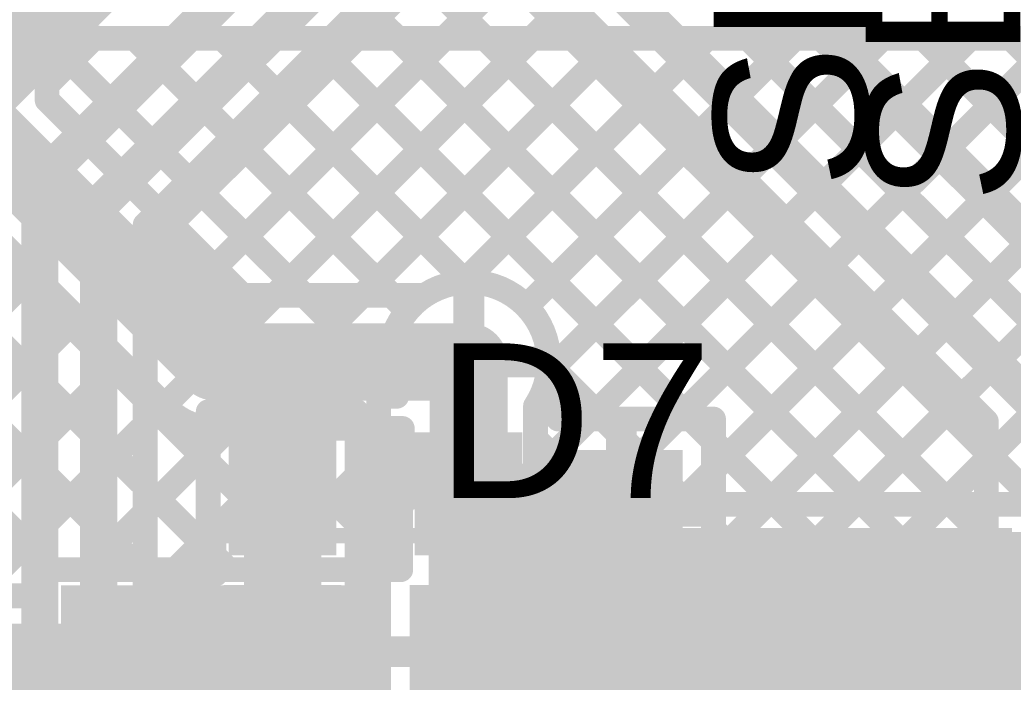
# Model space of a CAD drawing. Header units: millimetres. Extents: x -0.01 to 3.73, y -0.01 to 3.05.
# Drawn here: x 0.5811 to 0.9017, y 1.8805 to 2.0945 of the extents above; entities that cross this region are included whole.
import ezdxf

# ---------------------------------------------------------------- set-up
doc = ezdxf.new("R2010")
doc.units = ezdxf.units.MM
doc.header["$MEASUREMENT"] = 0
for name, color, linetype in [('BottomLayer', 5, 'Continuous'), ('BottomPaste', 16, 'Continuous'), ('BottomSolder', 6, 'Continuous'), ('TopLayer', 1, 'Continuous'), ('TopOverlay', 2, 'Continuous'), ('TopPaste', 8, 'Continuous'), ('TopSolder', 216, 'Continuous'), ('ViaHoleLayer', 16, 'Continuous')]:
    doc.layers.add(name, color=color, linetype=linetype)
doc.styles.add('Arial', font='', dxfattribs={"height": 0.2})
doc.styles.get('Arial').set_extended_font_data('Arial')

# ---------------------------------------------------------------- blocks, each defined once
blk = doc.blocks.new('R__0603_B_78')
at = {"layer": 'BottomLayer'}
for points in [[(-0.045, -0.0175), (-0.045, 0.0175), (-0.015, 0.0175), (-0.015, -0.0175)], [(0.015, -0.0175), (0.015, 0.0175), (0.045, 0.0175), (0.045, -0.0175)]]:
    blk.add_hatch(color=5, dxfattribs=at).paths.add_polyline_path(points)
at = {"layer": 'BottomPaste'}
for points in [[(-0.045, -0.0175), (-0.045, 0.0175), (-0.015, 0.0175), (-0.015, -0.0175)], [(0.015, -0.0175), (0.015, 0.0175), (0.045, 0.0175), (0.045, -0.0175)]]:
    blk.add_hatch(color=16, dxfattribs=at).paths.add_polyline_path(points)
at = {"layer": 'BottomSolder'}
for points in [[(-0.049, -0.0215), (-0.049, 0.0215), (-0.011, 0.0215), (-0.011, -0.0215)], [(0.011, -0.0215), (0.011, 0.0215), (0.049, 0.0215), (0.049, -0.0215)]]:
    blk.add_hatch(color=6, dxfattribs=at).paths.add_polyline_path(points)
blk = doc.blocks.new('SOT23_3_B_110')
at = {"layer": 'BottomLayer'}
for points in [[(-0.02166, 0.02657), (-0.05316, 0.02657), (-0.05316, 0.05807), (-0.02166, 0.05807)], [(0.05314, 0.02657), (0.02165, 0.02657), (0.02165, 0.05807), (0.05314, 0.05807)], [(0.01574, -0.05807), (-0.01575, -0.05807), (-0.01575, -0.02657), (0.01574, -0.02657)]]:
    blk.add_hatch(color=5, dxfattribs=at).paths.add_polyline_path(points)
at = {"layer": 'BottomPaste'}
for points in [[(-0.02166, 0.02657), (-0.05316, 0.02657), (-0.05316, 0.05807), (-0.02166, 0.05807)], [(0.05314, 0.02657), (0.02165, 0.02657), (0.02165, 0.05807), (0.05314, 0.05807)], [(0.01574, -0.05807), (-0.01575, -0.05807), (-0.01575, -0.02657), (0.01574, -0.02657)]]:
    blk.add_hatch(color=16, dxfattribs=at).paths.add_polyline_path(points)
at = {"layer": 'BottomSolder'}
for points in [[(-0.01766, 0.02257), (-0.05716, 0.02257), (-0.05716, 0.06207), (-0.01766, 0.06207)], [(0.05714, 0.02257), (0.01765, 0.02257), (0.01765, 0.06207), (0.05714, 0.06207)], [(0.01974, -0.06207), (-0.01975, -0.06207), (-0.01975, -0.02257), (0.01974, -0.02257)]]:
    blk.add_hatch(color=6, dxfattribs=at).paths.add_polyline_path(points)
blk = doc.blocks.new('SMA_147')
at = {"layer": 'TopLayer'}
for points in [[(-0.12795, 0.03346), (-0.02953, 0.03346), (-0.02953, -0.03346), (-0.12795, -0.03346)], [(0.02953, 0.03346), (0.12795, 0.03346), (0.12795, -0.03346), (0.02953, -0.03346)]]:
    blk.add_hatch(color=1, dxfattribs=at).paths.add_polyline_path(points)
at = {"layer": 'TopOverlay'}
for points in [[(-0.175, -0.05597), (-0.12906, -0.05597), (-0.12906, 0.05598), (-0.175, 0.05598)], [(-0.12992, 0.03638), (-0.1022, 0.03638), (-0.1022, 0.05598), (-0.12992, 0.05598)], [(-0.12992, -0.05598), (-0.1022, -0.05598), (-0.1022, -0.03638), (-0.12992, -0.03638)]]:
    blk.add_hatch(color=2, dxfattribs=at).paths.add_polyline_path(points)
at = {"layer": 'TopPaste'}
for points in [[(-0.12795, 0.03346), (-0.02953, 0.03346), (-0.02953, -0.03346), (-0.12795, -0.03346)], [(0.02953, 0.03346), (0.12795, 0.03346), (0.12795, -0.03346), (0.02953, -0.03346)]]:
    blk.add_hatch(color=8, dxfattribs=at).paths.add_polyline_path(points)
at = {"layer": 'TopSolder'}
for points in [[(-0.13195, 0.03746), (-0.02553, 0.03746), (-0.02553, -0.03746), (-0.13195, -0.03746)], [(0.02553, 0.03746), (0.13195, 0.03746), (0.13195, -0.03746), (0.02553, -0.03746)]]:
    blk.add_hatch(color=216, dxfattribs=at).paths.add_polyline_path(points)
at = {"layer": 'TopOverlay', "const_width": 0.005}
for points in [[(0.08115, 0.05345), (-0.10465, 0.05345)], [(0.08115, 0.05345), (0.08115, 0.03985)], [(0.08115, -0.03985), (0.08115, -0.05345)], [(0.08115, -0.05345), (-0.10465, -0.05345)]]:
    blk.add_lwpolyline(points, dxfattribs=at)
at = {"layer": 'TopOverlay', "const_width": 0.0025}
for points in [[(-0.1059, 0.05345, 1), (-0.1034, 0.05345, 1)], [(0.0799, 0.05345, 1), (0.0824, 0.05345, 1)], [(0.0799, 0.05345, 1), (0.0824, 0.05345, 1)], [(0.0799, 0.03985, 1), (0.0824, 0.03985, 1)], [(0.0799, -0.03985, 1), (0.0824, -0.03985, 1)], [(-0.1059, -0.05345, 1), (-0.1034, -0.05345, 1)], [(0.0799, -0.05345, 1), (0.0824, -0.05345, 1)], [(0.0799, -0.05345, 1), (0.0824, -0.05345, 1)]]:
    blk.add_lwpolyline(points, format="xyb", close=True, dxfattribs=at)
blk = doc.blocks.new('C__0603_B_175')
at = {"layer": 'BottomLayer'}
for points in [[(-0.045, -0.0175), (-0.045, 0.0175), (-0.015, 0.0175), (-0.015, -0.0175)], [(0.015, -0.0175), (0.015, 0.0175), (0.045, 0.0175), (0.045, -0.0175)]]:
    blk.add_hatch(color=5, dxfattribs=at).paths.add_polyline_path(points)
at = {"layer": 'BottomPaste'}
for points in [[(-0.045, -0.0175), (-0.045, 0.0175), (-0.015, 0.0175), (-0.015, -0.0175)], [(0.015, -0.0175), (0.015, 0.0175), (0.045, 0.0175), (0.045, -0.0175)]]:
    blk.add_hatch(color=16, dxfattribs=at).paths.add_polyline_path(points)
at = {"layer": 'BottomSolder'}
for points in [[(-0.04736, -0.01986), (-0.04736, 0.01986), (-0.01264, 0.01986), (-0.01264, -0.01986)], [(0.01264, -0.01986), (0.01264, 0.01986), (0.04736, 0.01986), (0.04736, -0.01986)]]:
    blk.add_hatch(color=6, dxfattribs=at).paths.add_polyline_path(points)

msp = doc.modelspace()

# ---------------------------------------------------------------- hatches: boundary and pattern name
at = {"layer": 'BottomLayer'}
h = msp.add_hatch(color=5, dxfattribs=at)
edge = h.paths.add_edge_path()
edge.add_arc((0.726, 1.984), 0.01181, 0, 360)
h = msp.add_hatch(color=5, dxfattribs=at)
edge = h.paths.add_edge_path()
edge.add_arc((0.6362, 1.88898), 0.01181, 0, 360)
at = {"layer": 'TopLayer'}
h = msp.add_hatch(color=1, dxfattribs=at)
edge = h.paths.add_edge_path()
edge.add_arc((0.726, 1.984), 0.01181, 0, 360)
msp.add_hatch(color=1, dxfattribs=at).paths.add_polyline_path([(0.713, 1.374), (0.913, 1.374), (0.913, 1.929), (0.713, 1.929)])
h = msp.add_hatch(color=1, dxfattribs=at)
edge = h.paths.add_edge_path()
edge.add_arc((0.6362, 1.88898), 0.01181, 0, 360)
at = {"layer": 'ViaHoleLayer'}
h = msp.add_hatch(color=16, dxfattribs=at)
edge = h.paths.add_edge_path()
edge.add_arc((0.726, 1.984), 0.00591, 0, 360)
h = msp.add_hatch(color=16, dxfattribs=at)
edge = h.paths.add_edge_path()
edge.add_arc((0.6362, 1.88898), 0.00591, 0, 360)

# ---------------------------------------------------------------- linework, layer by layer
at = {"layer": 'BottomLayer'}
for points, const_width in [([(0.722, 2.157), (0.908, 1.971)], 0.012), ([(0.69875, 2.14929), (0.893, 1.95504)], 0.008), ([(0.78702, 2.144), (0.929, 2.00202)], 0.012), ([(0.72159, 2.13619), (0.893, 1.96479)], 0.008), ([(0.6215, 2.02028), (0.7295, 2.12829)], 0.008), ([(0.562, 2.066), (0.606, 2.11)], 0.025), ([(0.69875, 2.12101), (0.893, 1.92676)], 0.008), ([(0.5875, 2.0425), (0.661, 2.116)], 0.012), ([(0.6065, 2.0345), (0.68375, 2.11175)], 0.012), ([(0.6215, 1.992), (0.74364, 2.11414)], 0.008), ([(0.6215, 2.02829), (0.69435, 2.10114)], 0.008), ([(0.6215, 1.96371), (0.75779, 2.1)], 0.008), ([(0.69234, 2.09913), (0.86835, 1.92313)], 0.008), ([(0.65396, 1.96789), (0.77193, 2.08586)], 0.008), ([(0.6782, 2.08499), (0.79766, 1.96553)], 0.008), ([(0.66406, 2.07085), (0.72511, 2.0098)], 0.008), ([(0.72409, 2.00974), (0.78607, 2.07172)], 0.008), ([(0.74457, 2.00193), (0.80021, 2.05757)], 0.008), ([(0.64992, 2.05671), (0.70614, 2.00048)], 0.008), ([(0.5875, 1.3025), (0.5875, 2.0425)], 0.012), ([(0.63578, 2.04256), (0.70109, 1.97725)], 0.008), ([(0.7516, 1.98067), (0.81435, 2.04343)], 0.008), ([(0.6065, 1.3125), (0.6065, 2.0345)], 0.012), ([(0.76474, 1.96553), (0.8285, 2.02929)], 0.008), ([(0.6215, 1.90467), (0.6215, 2.02829)], 0.008), ([(0.62163, 2.02842), (0.68217, 1.96789)], 0.008), ([(0.79302, 1.96553), (0.84264, 2.01515)], 0.008), ([(0.726, 1.984), (0.726, 2.00581)], 0.01), ([(0.6215, 2.00027), (0.65388, 1.96789)], 0.008), ([(0.80495, 1.94918), (0.85678, 2.00101)], 0.008), ([(0.72585, 1.94139), (0.72585, 1.984)], 0.025), ([(0.68224, 1.96789), (0.70026, 1.98591)], 0.008), ([(0.70419, 1.984), (0.726, 1.984)], 0.01), ([(0.726, 1.984), (0.74781, 1.984)], 0.01), ([(0.80495, 1.92089), (0.87092, 1.98686)], 0.008), ([(0.7518, 1.98311), (0.76938, 1.96553)], 0.008), ([(0.6215, 1.97199), (0.64185, 1.95164)], 0.008), ([(0.69685, 1.97289), (0.7027, 1.97289)], 0.008), ([(0.69685, 1.92189), (0.69685, 1.97289)], 0.008), ([(0.7493, 1.97289), (0.75485, 1.97289)], 0.008), ([(0.75485, 1.96553), (0.75485, 1.97289)], 0.008), ([(0.83547, 1.92313), (0.88507, 1.97272)], 0.008), ([(0.64185, 1.96789), (0.68985, 1.96789)], 0.008), ([(0.64185, 1.91689), (0.64185, 1.96789)], 0.008), ([(0.68985, 1.91689), (0.68985, 1.96789)], 0.008), ([(0.75485, 1.96553), (0.80495, 1.96553)], 0.008), ([(0.79766, 1.96553), (0.80495, 1.95824)], 0.008), ([(0.80495, 1.90603), (0.80495, 1.96553)], 0.008), ([(0.893, 1.88645), (0.893, 1.96479)], 0.008), ([(0.7752, 1.93578), (0.7752, 1.96153)], 0.01), ([(0.68985, 1.9602), (0.69685, 1.9532)], 0.008), ([(0.80495, 1.95824), (0.84006, 1.92313)], 0.008), ([(0.6215, 1.93543), (0.64185, 1.95578)], 0.008), ([(0.68985, 1.94721), (0.69685, 1.95421)], 0.008), ([(0.86376, 1.92313), (0.893, 1.95237)], 0.008), ([(0.66585, 1.89039), (0.66585, 1.94139)], 0.025), ([(0.72585, 1.94109), (0.72585, 1.94139)], 0.025), ([(0.72585, 1.89039), (0.72585, 1.94109)], 0.025), ([(0.72585, 1.94109), (0.72835, 1.93859)], 0.025), ([(0.72835, 1.93859), (0.7724, 1.93859)], 0.025), ([(0.7724, 1.93859), (0.7752, 1.93578)], 0.025), ([(0.6215, 1.9437), (0.64185, 1.92335)], 0.008), ([(0.70085, 1.94139), (0.72585, 1.94139)], 0.01), ([(0.7752, 1.93578), (0.80095, 1.93578)], 0.01), ([(0.7752, 1.91004), (0.7752, 1.93578)], 0.01), ([(0.68985, 1.93192), (0.69685, 1.92492)], 0.008), ([(0.80495, 1.92995), (0.8351, 1.8998)], 0.008), ([(0.6215, 1.90715), (0.64185, 1.9275)], 0.008), ([(0.68985, 1.91893), (0.69685, 1.92593)], 0.008), ([(0.8351, 1.92313), (0.8846, 1.92313)], 0.008), ([(0.8351, 1.87363), (0.8351, 1.92313)], 0.008), ([(0.8846, 1.91569), (0.893, 1.92409)], 0.008), ([(0.8846, 1.89485), (0.8846, 1.92313)], 0.008), ([(0.69685, 1.90989), (0.69685, 1.92189)], 0.008), ([(0.69685, 1.90989), (0.69685, 1.92189)], 0.008), ([(0.79807, 1.88573), (0.8351, 1.92276)], 0.008), ([(0.6215, 1.91542), (0.62805, 1.90887)], 0.008), ([(0.64185, 1.91048), (0.64185, 1.91489)], 0.008), ([(0.68985, 1.86689), (0.68985, 1.91489)], 0.008), ([(0.6362, 1.91048), (0.64185, 1.91048)], 0.008), ([(0.69685, 1.85889), (0.69685, 1.90989)], 0.008), ([(0.8846, 1.90688), (0.893, 1.89848)], 0.008), ([(0.68985, 1.90364), (0.69685, 1.89664)], 0.008), ([(0.75485, 1.90603), (0.80495, 1.90603)], 0.008), ([(0.75485, 1.89908), (0.76181, 1.90603)], 0.008), ([(0.75485, 1.88573), (0.75485, 1.90603)], 0.008), ([(0.76979, 1.88573), (0.79009, 1.90603)], 0.008), ([(0.7723, 1.90603), (0.79261, 1.88573)], 0.008), ([(0.80059, 1.90603), (0.875, 1.83162)], 0.008), ([(0.6362, 1.88898), (0.66444, 1.88898)], 0.025), ([(0.66585, 1.83939), (0.66585, 1.89039)], 0.025), ([(0.68985, 1.89064), (0.69685, 1.89764)], 0.008), ([(0.85985, 1.89838), (0.89, 1.86823)], 0.012), ([(0.75485, 1.8952), (0.76433, 1.88573)], 0.008), ([(0.79995, 1.85932), (0.8351, 1.89447)], 0.008), ([(0.8846, 1.89485), (0.893, 1.88645)], 0.008), ([(0.88832, 1.89112), (0.893, 1.8958)], 0.008), ([(0.70085, 1.89039), (0.72585, 1.89039)], 0.01), ([(0.72585, 1.89039), (0.75085, 1.89039)], 0.01), ([(0.75485, 1.88573), (0.79995, 1.88573)], 0.008), ([(0.79995, 1.83623), (0.79995, 1.88573)], 0.008), ([(0.79995, 1.87839), (0.875, 1.80334)], 0.008)]:
    msp.add_lwpolyline(points, dxfattribs=dict(at, const_width=const_width))
for points, const_width in [([(0.6762, 2.08499, 1), (0.6802, 2.08499, 1)], 0.004), ([(0.76993, 2.08586, 1), (0.77393, 2.08586, 1)], 0.004), ([(0.66206, 2.07085, 1), (0.66606, 2.07085, 1)], 0.004), ([(0.78407, 2.07172, 1), (0.78807, 2.07172, 1)], 0.004), ([(0.79821, 2.05757, 1), (0.80221, 2.05757, 1)], 0.004), ([(0.64792, 2.05671, 1), (0.65192, 2.05671, 1)], 0.004), ([(0.5845, 2.0425, 1), (0.5905, 2.0425, 1)], 0.006), ([(0.5845, 2.0425, 1), (0.5905, 2.0425, 1)], 0.006), ([(0.63378, 2.04256, 1), (0.63778, 2.04256, 1)], 0.004), ([(0.81235, 2.04343, 1), (0.81635, 2.04343, 1)], 0.004), ([(0.6035, 2.0345, 1), (0.6095, 2.0345, 1)], 0.006), ([(0.6035, 2.0345, 1), (0.6095, 2.0345, 1)], 0.006), ([(0.8265, 2.02929, 1), (0.8305, 2.02929, 1)], 0.004), ([(0.6195, 2.02829, 1), (0.6235, 2.02829, 1)], 0.004), ([(0.6195, 2.02829, 1), (0.6235, 2.02829, 1)], 0.004), ([(0.61963, 2.02842, 1), (0.62363, 2.02842, 1)], 0.004), ([(0.6195, 2.02028, 1), (0.6235, 2.02028, 1)], 0.004), ([(0.84064, 2.01515, 1), (0.84464, 2.01515, 1)], 0.004), ([(0.72209, 2.00974, 1), (0.72609, 2.00974, 1)], 0.004), ([(0.72311, 2.0098, 1), (0.72711, 2.0098, 1)], 0.004), ([(0.7235, 2.00581, 1), (0.7285, 2.00581, 1)], 0.005), ([(0.6195, 2.00027, 1), (0.6235, 2.00027, 1)], 0.004), ([(0.70414, 2.00048, 1), (0.70814, 2.00048, 1)], 0.004), ([(0.74257, 2.00193, 1), (0.74657, 2.00193, 1)], 0.004), ([(0.85478, 2.00101, 1), (0.85878, 2.00101, 1)], 0.004), ([(0.6195, 1.992, 1), (0.6235, 1.992, 1)], 0.004), ([(0.7196, 1.984, 1), (0.7321, 1.984, 1)], 0.0125), ([(0.69826, 1.98591, 1), (0.70226, 1.98591, 1)], 0.004), ([(0.70169, 1.984, 1), (0.70669, 1.984, 1)], 0.005), ([(0.7235, 1.984, 1), (0.7285, 1.984, 1)], 0.005), ([(0.7235, 1.984, 1), (0.7285, 1.984, 1)], 0.005), ([(0.7235, 1.984, 1), (0.7285, 1.984, 1)], 0.005), ([(0.74531, 1.984, 1), (0.75031, 1.984, 1)], 0.005), ([(0.74981, 1.984, 1), (0.75381, 1.984, 1)], 0.004), ([(0.74981, 1.984, 1), (0.75381, 1.984, 1)], 0.004), ([(0.86892, 1.98686, 1), (0.87292, 1.98686, 1)], 0.004), ([(0.7496, 1.98067, 1), (0.7536, 1.98067, 1)], 0.004), ([(0.7498, 1.98311, 1), (0.7538, 1.98311, 1)], 0.004), ([(0.69909, 1.97725, 1), (0.70309, 1.97725, 1)], 0.004), ([(0.6195, 1.97199, 1), (0.6235, 1.97199, 1)], 0.004), ([(0.69485, 1.97289, 1), (0.69885, 1.97289, 1)], 0.004), ([(0.69485, 1.97289, 1), (0.69885, 1.97289, 1)], 0.004), ([(0.7007, 1.97289, 1), (0.7047, 1.97289, 1)], 0.004), ([(0.7007, 1.97289, 1), (0.7047, 1.97289, 1)], 0.004), ([(0.7473, 1.97289, 1), (0.7513, 1.97289, 1)], 0.004), ([(0.7473, 1.97289, 1), (0.7513, 1.97289, 1)], 0.004), ([(0.75285, 1.97289, 1), (0.75685, 1.97289, 1)], 0.004), ([(0.75285, 1.97289, 1), (0.75685, 1.97289, 1)], 0.004), ([(0.88307, 1.97272, 1), (0.88707, 1.97272, 1)], 0.004), ([(0.63985, 1.96789, 1), (0.64385, 1.96789, 1)], 0.004), ([(0.63985, 1.96789, 1), (0.64385, 1.96789, 1)], 0.004), ([(0.65188, 1.96789, 1), (0.65588, 1.96789, 1)], 0.004), ([(0.65196, 1.96789, 1), (0.65596, 1.96789, 1)], 0.004), ([(0.68017, 1.96789, 1), (0.68417, 1.96789, 1)], 0.004), ([(0.68024, 1.96789, 1), (0.68424, 1.96789, 1)], 0.004), ([(0.68785, 1.96789, 1), (0.69185, 1.96789, 1)], 0.004), ([(0.68785, 1.96789, 1), (0.69185, 1.96789, 1)], 0.004), ([(0.75285, 1.96553, 1), (0.75685, 1.96553, 1)], 0.004), ([(0.75285, 1.96553, 1), (0.75685, 1.96553, 1)], 0.004), ([(0.76274, 1.96553, 1), (0.76674, 1.96553, 1)], 0.004), ([(0.76738, 1.96553, 1), (0.77138, 1.96553, 1)], 0.004), ([(0.79102, 1.96553, 1), (0.79502, 1.96553, 1)], 0.004), ([(0.79566, 1.96553, 1), (0.79966, 1.96553, 1)], 0.004), ([(0.79566, 1.96553, 1), (0.79966, 1.96553, 1)], 0.004), ([(0.80295, 1.96553, 1), (0.80695, 1.96553, 1)], 0.004), ([(0.80295, 1.96553, 1), (0.80695, 1.96553, 1)], 0.004), ([(0.891, 1.96479, 1), (0.895, 1.96479, 1)], 0.004), ([(0.891, 1.96479, 1), (0.895, 1.96479, 1)], 0.004), ([(0.6195, 1.96371, 1), (0.6235, 1.96371, 1)], 0.004), ([(0.7727, 1.96153, 1), (0.7777, 1.96153, 1)], 0.005), ([(0.68785, 1.9602, 1), (0.69185, 1.9602, 1)], 0.004), ([(0.80295, 1.95824, 1), (0.80695, 1.95824, 1)], 0.004), ([(0.80295, 1.95824, 1), (0.80695, 1.95824, 1)], 0.004), ([(0.63985, 1.95578, 1), (0.64385, 1.95578, 1)], 0.004), ([(0.891, 1.95504, 1), (0.895, 1.95504, 1)], 0.004), ([(0.69485, 1.95421, 1), (0.69885, 1.95421, 1)], 0.004), ([(0.69485, 1.9532, 1), (0.69885, 1.9532, 1)], 0.004), ([(0.891, 1.95237, 1), (0.895, 1.95237, 1)], 0.004), ([(0.63985, 1.95164, 1), (0.64385, 1.95164, 1)], 0.004), ([(0.6596, 1.94139, 1), (0.6721, 1.94139, 1)], 0.0125), ([(0.7196, 1.94139, 1), (0.7321, 1.94139, 1)], 0.0125), ([(0.7196, 1.94139, 1), (0.7321, 1.94139, 1)], 0.0125), ([(0.7196, 1.94109, 1), (0.7321, 1.94109, 1)], 0.0125), ([(0.7196, 1.94109, 1), (0.7321, 1.94109, 1)], 0.0125), ([(0.7196, 1.94109, 1), (0.7321, 1.94109, 1)], 0.0125), ([(0.80295, 1.94918, 1), (0.80695, 1.94918, 1)], 0.004), ([(0.68785, 1.94721, 1), (0.69185, 1.94721, 1)], 0.004), ([(0.7221, 1.93859, 1), (0.7346, 1.93859, 1)], 0.0125), ([(0.7221, 1.93859, 1), (0.7346, 1.93859, 1)], 0.0125), ([(0.76615, 1.93859, 1), (0.77865, 1.93859, 1)], 0.0125), ([(0.76615, 1.93859, 1), (0.77865, 1.93859, 1)], 0.0125), ([(0.6195, 1.9437, 1), (0.6235, 1.9437, 1)], 0.004), ([(0.69835, 1.94139, 1), (0.70335, 1.94139, 1)], 0.005), ([(0.72335, 1.94139, 1), (0.72835, 1.94139, 1)], 0.005), ([(0.76895, 1.93578, 1), (0.78145, 1.93578, 1)], 0.0125), ([(0.7727, 1.93578, 1), (0.7777, 1.93578, 1)], 0.005), ([(0.7727, 1.93578, 1), (0.7777, 1.93578, 1)], 0.005), ([(0.7727, 1.93578, 1), (0.7777, 1.93578, 1)], 0.005), ([(0.79845, 1.93578, 1), (0.80345, 1.93578, 1)], 0.005), ([(0.6195, 1.93543, 1), (0.6235, 1.93543, 1)], 0.004), ([(0.68785, 1.93192, 1), (0.69185, 1.93192, 1)], 0.004), ([(0.80295, 1.92995, 1), (0.80695, 1.92995, 1)], 0.004), ([(0.63985, 1.9275, 1), (0.64385, 1.9275, 1)], 0.004), ([(0.891, 1.92676, 1), (0.895, 1.92676, 1)], 0.004), ([(0.63985, 1.92335, 1), (0.64385, 1.92335, 1)], 0.004), ([(0.69485, 1.92593, 1), (0.69885, 1.92593, 1)], 0.004), ([(0.69485, 1.92492, 1), (0.69885, 1.92492, 1)], 0.004), ([(0.8331, 1.92313, 1), (0.8371, 1.92313, 1)], 0.004), ([(0.8331, 1.92313, 1), (0.8371, 1.92313, 1)], 0.004), ([(0.83347, 1.92313, 1), (0.83747, 1.92313, 1)], 0.004), ([(0.83806, 1.92313, 1), (0.84206, 1.92313, 1)], 0.004), ([(0.86176, 1.92313, 1), (0.86576, 1.92313, 1)], 0.004), ([(0.86635, 1.92313, 1), (0.87035, 1.92313, 1)], 0.004), ([(0.8826, 1.92313, 1), (0.8866, 1.92313, 1)], 0.004), ([(0.8826, 1.92313, 1), (0.8866, 1.92313, 1)], 0.004), ([(0.891, 1.92409, 1), (0.895, 1.92409, 1)], 0.004), ([(0.69485, 1.92189, 1), (0.69885, 1.92189, 1)], 0.004), ([(0.69485, 1.92189, 1), (0.69885, 1.92189, 1)], 0.004), ([(0.69485, 1.92189, 1), (0.69885, 1.92189, 1)], 0.004), ([(0.80295, 1.92089, 1), (0.80695, 1.92089, 1)], 0.004), ([(0.8331, 1.92276, 1), (0.8371, 1.92276, 1)], 0.004), ([(0.63985, 1.91689, 1), (0.64385, 1.91689, 1)], 0.004), ([(0.68785, 1.91893, 1), (0.69185, 1.91893, 1)], 0.004), ([(0.68785, 1.91689, 1), (0.69185, 1.91689, 1)], 0.004), ([(0.6195, 1.91542, 1), (0.6235, 1.91542, 1)], 0.004), ([(0.63985, 1.91489, 1), (0.64385, 1.91489, 1)], 0.004), ([(0.68785, 1.91489, 1), (0.69185, 1.91489, 1)], 0.004), ([(0.8826, 1.91569, 1), (0.8866, 1.91569, 1)], 0.004), ([(0.6342, 1.91048, 1), (0.6382, 1.91048, 1)], 0.004), ([(0.6342, 1.91048, 1), (0.6382, 1.91048, 1)], 0.004), ([(0.63985, 1.91048, 1), (0.64385, 1.91048, 1)], 0.004), ([(0.63985, 1.91048, 1), (0.64385, 1.91048, 1)], 0.004), ([(0.7727, 1.91004, 1), (0.7777, 1.91004, 1)], 0.005), ([(0.6195, 1.90715, 1), (0.6235, 1.90715, 1)], 0.004), ([(0.62605, 1.90887, 1), (0.63005, 1.90887, 1)], 0.004), ([(0.69485, 1.90989, 1), (0.69885, 1.90989, 1)], 0.004), ([(0.69485, 1.90989, 1), (0.69885, 1.90989, 1)], 0.004), ([(0.69485, 1.90989, 1), (0.69885, 1.90989, 1)], 0.004), ([(0.8826, 1.90688, 1), (0.8866, 1.90688, 1)], 0.004), ([(0.6195, 1.90467, 1), (0.6235, 1.90467, 1)], 0.004), ([(0.6195, 1.90467, 1), (0.6235, 1.90467, 1)], 0.004), ([(0.68785, 1.90364, 1), (0.69185, 1.90364, 1)], 0.004), ([(0.75285, 1.90603, 1), (0.75685, 1.90603, 1)], 0.004), ([(0.75285, 1.90603, 1), (0.75685, 1.90603, 1)], 0.004), ([(0.75981, 1.90603, 1), (0.76381, 1.90603, 1)], 0.004), ([(0.7703, 1.90603, 1), (0.7743, 1.90603, 1)], 0.004), ([(0.78809, 1.90603, 1), (0.79209, 1.90603, 1)], 0.004), ([(0.79859, 1.90603, 1), (0.80259, 1.90603, 1)], 0.004), ([(0.80295, 1.90603, 1), (0.80695, 1.90603, 1)], 0.004), ([(0.80295, 1.90603, 1), (0.80695, 1.90603, 1)], 0.004), ([(0.62995, 1.88898, 1), (0.64245, 1.88898, 1)], 0.0125), ([(0.65819, 1.88898, 1), (0.67069, 1.88898, 1)], 0.0125), ([(0.6596, 1.89039, 1), (0.6721, 1.89039, 1)], 0.0125), ([(0.6596, 1.89039, 1), (0.6721, 1.89039, 1)], 0.0125), ([(0.69485, 1.89764, 1), (0.69885, 1.89764, 1)], 0.004), ([(0.7196, 1.89039, 1), (0.7321, 1.89039, 1)], 0.0125), ([(0.75285, 1.89908, 1), (0.75685, 1.89908, 1)], 0.004), ([(0.8331, 1.8998, 1), (0.8371, 1.8998, 1)], 0.004), ([(0.85685, 1.89838, 1), (0.86285, 1.89838, 1)], 0.006), ([(0.891, 1.89848, 1), (0.895, 1.89848, 1)], 0.004), ([(0.69485, 1.89664, 1), (0.69885, 1.89664, 1)], 0.004), ([(0.75285, 1.8952, 1), (0.75685, 1.8952, 1)], 0.004), ([(0.8331, 1.89447, 1), (0.8371, 1.89447, 1)], 0.004), ([(0.8826, 1.89485, 1), (0.8866, 1.89485, 1)], 0.004), ([(0.8826, 1.89485, 1), (0.8866, 1.89485, 1)], 0.004), ([(0.891, 1.8958, 1), (0.895, 1.8958, 1)], 0.004), ([(0.69835, 1.89039, 1), (0.70335, 1.89039, 1)], 0.005), ([(0.72335, 1.89039, 1), (0.72835, 1.89039, 1)], 0.005), ([(0.72335, 1.89039, 1), (0.72835, 1.89039, 1)], 0.005), ([(0.74835, 1.89039, 1), (0.75335, 1.89039, 1)], 0.005), ([(0.88632, 1.89112, 1), (0.89032, 1.89112, 1)], 0.004), ([(0.68785, 1.89064, 1), (0.69185, 1.89064, 1)], 0.004), ([(0.75285, 1.88573, 1), (0.75685, 1.88573, 1)], 0.004), ([(0.75285, 1.88573, 1), (0.75685, 1.88573, 1)], 0.004), ([(0.76233, 1.88573, 1), (0.76633, 1.88573, 1)], 0.004), ([(0.76779, 1.88573, 1), (0.77179, 1.88573, 1)], 0.004), ([(0.79061, 1.88573, 1), (0.79461, 1.88573, 1)], 0.004), ([(0.79607, 1.88573, 1), (0.80007, 1.88573, 1)], 0.004), ([(0.79795, 1.88573, 1), (0.80195, 1.88573, 1)], 0.004), ([(0.79795, 1.88573, 1), (0.80195, 1.88573, 1)], 0.004), ([(0.891, 1.88645, 1), (0.895, 1.88645, 1)], 0.004), ([(0.891, 1.88645, 1), (0.895, 1.88645, 1)], 0.004), ([(0.79795, 1.87839, 1), (0.80195, 1.87839, 1)], 0.004)]:
    msp.add_lwpolyline(points, format="xyb", close=True, dxfattribs=dict(at, const_width=const_width))
at = {"layer": 'BottomLayer', "const_width": 0.008}
for points in [[(0.7027, 1.97289, -1.25156), (0.75181, 1.984)], [(0.75181, 1.984, -0.111727), (0.7493, 1.97289)], [(0.6215, 1.90467, -0.190546), (0.6362, 1.91048)]]:
    msp.add_lwpolyline(points, format="xyb", dxfattribs=at)
at = {"layer": 'TopLayer'}
for points, const_width in [([(0.40206, 2.19143), (0.67661, 1.91687)], 0.008), ([(0.40206, 2.16314), (0.64833, 1.91687)], 0.008), ([(0.40206, 2.13486), (0.62004, 1.91687)], 0.008), ([(0.39784, 2.1108), (0.59176, 1.91687)], 0.008), ([(0.58985, 2.06855), (0.58985, 2.09687)], 0.008), ([(0.58985, 2.07349), (0.6051, 2.08874)], 0.008), ([(0.58985, 2.08849), (0.67284, 2.0055)], 0.008), ([(0.60153, 2.05688), (0.63315, 2.0885)], 0.008), ([(0.60828, 2.0885), (1.081, 2.0885)], 0.008), ([(0.61567, 2.04274), (0.66143, 2.0885)], 0.008), ([(0.61812, 2.0885), (0.70112, 2.0055)], 0.008), ([(0.62981, 2.02859), (0.68972, 2.0885)], 0.008), ([(0.64395, 2.01445), (0.718, 2.0885)], 0.008), ([(0.64641, 2.0885), (0.72511, 2.0098)], 0.008), ([(0.66329, 2.0055), (0.74629, 2.0885)], 0.008), ([(0.67469, 2.0885), (0.82519, 1.938)], 0.008), ([(0.69157, 2.0055), (0.77457, 2.0885)], 0.008), ([(0.70298, 2.0885), (0.85348, 1.938)], 0.008), ([(0.72409, 2.00974), (0.80285, 2.0885)], 0.008), ([(0.73126, 2.0885), (0.88176, 1.938)], 0.008), ([(0.74457, 2.00193), (0.83114, 2.0885)], 0.008), ([(0.7475, 1.94829), (0.88771, 2.0885)], 0.008), ([(0.7516, 1.98067), (0.85942, 2.0885)], 0.008), ([(0.75954, 2.0885), (0.91004, 1.938)], 0.008), ([(0.76549, 1.938), (0.91599, 2.0885)], 0.008), ([(0.78783, 2.0885), (1.04771, 1.82862)], 0.008), ([(0.79378, 1.938), (0.94428, 2.0885)], 0.008), ([(0.81611, 2.0885), (1.046, 1.85861)], 0.008), ([(0.8444, 2.0885), (1.0118, 1.9211)], 0.008), ([(0.87268, 2.0885), (1.02938, 1.9318)], 0.008), ([(0.90097, 2.0885), (0.958, 2.03147)], 0.008), ([(0.82206, 1.938), (0.95585, 2.07179)], 0.008), ([(0.56835, 2.05965), (0.644, 1.984)], 0.025), ([(0.58985, 2.06855), (0.65291, 2.0055)], 0.008), ([(0.85034, 1.938), (0.95796, 2.04562)], 0.008), ([(0.55315, 2.04445), (0.6288, 1.9688)], 0.008), ([(0.87863, 1.938), (0.96173, 2.0211)], 0.008), ([(0.505, 1.93207), (0.58526, 2.01233)], 0.008), ([(0.726, 1.984), (0.726, 2.00581)], 0.01), ([(0.65291, 2.0055), (0.71172, 2.0055)], 0.008), ([(0.505, 1.90378), (0.59941, 1.99819)], 0.008), ([(0.644, 1.984), (0.726, 1.984)], 0.025), ([(0.726, 1.91), (0.726, 1.984)], 0.025), ([(0.53791, 1.90841), (0.61355, 1.98405)], 0.008), ([(0.726, 1.984), (0.74781, 1.984)], 0.01), ([(0.7518, 1.98311), (0.79691, 1.938)], 0.008), ([(0.56619, 1.90841), (0.62769, 1.9699)], 0.008), ([(0.7475, 1.938), (0.7475, 1.96972)], 0.008), ([(0.60294, 1.91687), (0.64857, 1.9625)], 0.008), ([(0.63123, 1.91687), (0.67685, 1.9625)], 0.008), ([(0.644, 1.9625), (0.7045, 1.9625)], 0.008), ([(0.65927, 1.9625), (0.704, 1.91777)], 0.008), ([(0.65951, 1.91687), (0.7045, 1.96186)], 0.008), ([(0.68755, 1.9625), (0.7045, 1.94555)], 0.008), ([(0.7045, 1.938), (0.7045, 1.9625)], 0.008), ([(0.7475, 1.95912), (0.76862, 1.938)], 0.008), ([(0.704, 1.91687), (0.704, 1.938)], 0.008), ([(0.7475, 1.938), (0.922, 1.938)], 0.008), ([(0.68779, 1.91687), (0.704, 1.93308)], 0.008), ([(0.58937, 1.91687), (0.704, 1.91687)], 0.008), ([(0.58937, 1.90841), (0.58937, 1.91687)], 0.008), ([(0.52584, 1.90841), (0.58937, 1.90841)], 0.008), ([(0.52584, 1.87441), (0.64758, 1.87441)], 0.05), ([(0.80506, 1.74041), (0.80506, 1.87441)], 0.05)]:
    msp.add_lwpolyline(points, dxfattribs=dict(at, const_width=const_width))
for points, const_width in [([(0.58785, 2.09687, 1), (0.59185, 2.09687, 1)], 0.004), ([(0.58785, 2.09687, 1), (0.59185, 2.09687, 1)], 0.004), ([(0.59875, 2.08986, 1), (0.60275, 2.08986, 1)], 0.004), ([(0.59875, 2.08986, 1), (0.60275, 2.08986, 1)], 0.004), ([(0.58785, 2.08849, 1), (0.59185, 2.08849, 1)], 0.004), ([(0.6031, 2.08874, 1), (0.6071, 2.08874, 1)], 0.004), ([(0.60628, 2.0885, 1), (0.61028, 2.0885, 1)], 0.004), ([(0.60628, 2.0885, 1), (0.61028, 2.0885, 1)], 0.004), ([(0.61612, 2.0885, 1), (0.62012, 2.0885, 1)], 0.004), ([(0.63115, 2.0885, 1), (0.63515, 2.0885, 1)], 0.004), ([(0.64441, 2.0885, 1), (0.64841, 2.0885, 1)], 0.004), ([(0.65943, 2.0885, 1), (0.66343, 2.0885, 1)], 0.004), ([(0.67269, 2.0885, 1), (0.67669, 2.0885, 1)], 0.004), ([(0.68772, 2.0885, 1), (0.69172, 2.0885, 1)], 0.004), ([(0.70098, 2.0885, 1), (0.70498, 2.0885, 1)], 0.004), ([(0.716, 2.0885, 1), (0.72, 2.0885, 1)], 0.004), ([(0.72926, 2.0885, 1), (0.73326, 2.0885, 1)], 0.004), ([(0.74429, 2.0885, 1), (0.74829, 2.0885, 1)], 0.004), ([(0.75754, 2.0885, 1), (0.76154, 2.0885, 1)], 0.004), ([(0.77257, 2.0885, 1), (0.77657, 2.0885, 1)], 0.004), ([(0.78583, 2.0885, 1), (0.78983, 2.0885, 1)], 0.004), ([(0.80085, 2.0885, 1), (0.80485, 2.0885, 1)], 0.004), ([(0.81411, 2.0885, 1), (0.81811, 2.0885, 1)], 0.004), ([(0.82914, 2.0885, 1), (0.83314, 2.0885, 1)], 0.004), ([(0.8424, 2.0885, 1), (0.8464, 2.0885, 1)], 0.004), ([(0.85742, 2.0885, 1), (0.86142, 2.0885, 1)], 0.004), ([(0.87068, 2.0885, 1), (0.87468, 2.0885, 1)], 0.004), ([(0.88571, 2.0885, 1), (0.88971, 2.0885, 1)], 0.004), ([(0.89897, 2.0885, 1), (0.90297, 2.0885, 1)], 0.004), ([(0.58785, 2.07349, 1), (0.59185, 2.07349, 1)], 0.004), ([(0.58785, 2.06855, 1), (0.59185, 2.06855, 1)], 0.004), ([(0.58785, 2.06855, 1), (0.59185, 2.06855, 1)], 0.004), ([(0.59953, 2.05688, 1), (0.60353, 2.05688, 1)], 0.004), ([(0.61367, 2.04274, 1), (0.61767, 2.04274, 1)], 0.004), ([(0.62781, 2.02859, 1), (0.63181, 2.02859, 1)], 0.004), ([(0.64195, 2.01445, 1), (0.64595, 2.01445, 1)], 0.004), ([(0.58326, 2.01233, 1), (0.58726, 2.01233, 1)], 0.004), ([(0.72209, 2.00974, 1), (0.72609, 2.00974, 1)], 0.004), ([(0.72311, 2.0098, 1), (0.72711, 2.0098, 1)], 0.004), ([(0.7235, 2.00581, 1), (0.7285, 2.00581, 1)], 0.005), ([(0.65091, 2.0055, 1), (0.65491, 2.0055, 1)], 0.004), ([(0.65091, 2.0055, 1), (0.65491, 2.0055, 1)], 0.004), ([(0.66129, 2.0055, 1), (0.66529, 2.0055, 1)], 0.004), ([(0.67084, 2.0055, 1), (0.67484, 2.0055, 1)], 0.004), ([(0.68957, 2.0055, 1), (0.69357, 2.0055, 1)], 0.004), ([(0.69912, 2.0055, 1), (0.70312, 2.0055, 1)], 0.004), ([(0.70972, 2.0055, 1), (0.71372, 2.0055, 1)], 0.004), ([(0.70972, 2.0055, 1), (0.71372, 2.0055, 1)], 0.004), ([(0.74257, 2.00193, 1), (0.74657, 2.00193, 1)], 0.004), ([(0.59741, 1.99819, 1), (0.60141, 1.99819, 1)], 0.004), ([(0.63775, 1.984, 1), (0.65025, 1.984, 1)], 0.0125), ([(0.63775, 1.984, 1), (0.65025, 1.984, 1)], 0.0125), ([(0.71975, 1.984, 1), (0.73225, 1.984, 1)], 0.0125), ([(0.71975, 1.984, 1), (0.73225, 1.984, 1)], 0.0125), ([(0.61155, 1.98405, 1), (0.61555, 1.98405, 1)], 0.004), ([(0.7235, 1.984, 1), (0.7285, 1.984, 1)], 0.005), ([(0.7235, 1.984, 1), (0.7285, 1.984, 1)], 0.005), ([(0.74531, 1.984, 1), (0.75031, 1.984, 1)], 0.005), ([(0.74981, 1.984, 1), (0.75381, 1.984, 1)], 0.004), ([(0.74981, 1.984, 1), (0.75381, 1.984, 1)], 0.004), ([(0.7496, 1.98067, 1), (0.7536, 1.98067, 1)], 0.004), ([(0.7498, 1.98311, 1), (0.7538, 1.98311, 1)], 0.004), ([(0.62569, 1.9699, 1), (0.62969, 1.9699, 1)], 0.004), ([(0.6268, 1.9688, 1), (0.6308, 1.9688, 1)], 0.004), ([(0.6268, 1.9688, 1), (0.6308, 1.9688, 1)], 0.004), ([(0.6268, 1.9688, 1), (0.6308, 1.9688, 1)], 0.004), ([(0.7455, 1.96972, 1), (0.7495, 1.96972, 1)], 0.004), ([(0.7455, 1.96972, 1), (0.7495, 1.96972, 1)], 0.004), ([(0.642, 1.9625, 1), (0.646, 1.9625, 1)], 0.004), ([(0.642, 1.9625, 1), (0.646, 1.9625, 1)], 0.004), ([(0.642, 1.9625, 1), (0.646, 1.9625, 1)], 0.004), ([(0.64657, 1.9625, 1), (0.65057, 1.9625, 1)], 0.004), ([(0.65727, 1.9625, 1), (0.66127, 1.9625, 1)], 0.004), ([(0.67485, 1.9625, 1), (0.67885, 1.9625, 1)], 0.004), ([(0.68555, 1.9625, 1), (0.68955, 1.9625, 1)], 0.004), ([(0.7025, 1.9625, 1), (0.7065, 1.9625, 1)], 0.004), ([(0.7025, 1.9625, 1), (0.7065, 1.9625, 1)], 0.004), ([(0.7025, 1.96186, 1), (0.7065, 1.96186, 1)], 0.004), ([(0.7455, 1.95912, 1), (0.7495, 1.95912, 1)], 0.004), ([(0.7025, 1.94555, 1), (0.7065, 1.94555, 1)], 0.004), ([(0.7455, 1.94829, 1), (0.7495, 1.94829, 1)], 0.004), ([(0.702, 1.938, 1), (0.706, 1.938, 1)], 0.004), ([(0.7025, 1.938, 1), (0.7065, 1.938, 1)], 0.004), ([(0.7455, 1.938, 1), (0.7495, 1.938, 1)], 0.004), ([(0.7455, 1.938, 1), (0.7495, 1.938, 1)], 0.004), ([(0.76349, 1.938, 1), (0.76749, 1.938, 1)], 0.004), ([(0.76662, 1.938, 1), (0.77062, 1.938, 1)], 0.004), ([(0.79178, 1.938, 1), (0.79578, 1.938, 1)], 0.004), ([(0.79491, 1.938, 1), (0.79891, 1.938, 1)], 0.004), ([(0.82006, 1.938, 1), (0.82406, 1.938, 1)], 0.004), ([(0.82319, 1.938, 1), (0.82719, 1.938, 1)], 0.004), ([(0.84834, 1.938, 1), (0.85234, 1.938, 1)], 0.004), ([(0.85148, 1.938, 1), (0.85548, 1.938, 1)], 0.004), ([(0.87663, 1.938, 1), (0.88063, 1.938, 1)], 0.004), ([(0.87976, 1.938, 1), (0.88376, 1.938, 1)], 0.004), ([(0.702, 1.93308, 1), (0.706, 1.93308, 1)], 0.004), ([(0.58737, 1.91687, 1), (0.59137, 1.91687, 1)], 0.004), ([(0.58737, 1.91687, 1), (0.59137, 1.91687, 1)], 0.004), ([(0.58976, 1.91687, 1), (0.59376, 1.91687, 1)], 0.004), ([(0.60094, 1.91687, 1), (0.60494, 1.91687, 1)], 0.004), ([(0.61804, 1.91687, 1), (0.62204, 1.91687, 1)], 0.004), ([(0.62923, 1.91687, 1), (0.63323, 1.91687, 1)], 0.004), ([(0.64633, 1.91687, 1), (0.65033, 1.91687, 1)], 0.004), ([(0.65751, 1.91687, 1), (0.66151, 1.91687, 1)], 0.004), ([(0.67461, 1.91687, 1), (0.67861, 1.91687, 1)], 0.004), ([(0.68579, 1.91687, 1), (0.68979, 1.91687, 1)], 0.004), ([(0.702, 1.91777, 1), (0.706, 1.91777, 1)], 0.004), ([(0.702, 1.91687, 1), (0.706, 1.91687, 1)], 0.004), ([(0.702, 1.91687, 1), (0.706, 1.91687, 1)], 0.004), ([(0.71975, 1.91, 1), (0.73225, 1.91, 1)], 0.0125), ([(0.58737, 1.90841, 1), (0.59137, 1.90841, 1)], 0.004), ([(0.58737, 1.90841, 1), (0.59137, 1.90841, 1)], 0.004), ([(0.63508, 1.87441, 1), (0.66008, 1.87441, 1)], 0.025), ([(0.79256, 1.87441, 1), (0.81756, 1.87441, 1)], 0.025)]:
    msp.add_lwpolyline(points, format="xyb", close=True, dxfattribs=dict(at, const_width=const_width))
at = {"layer": 'TopLayer', "const_width": 0.008}
for points in [[(0.60075, 2.08986, -0.159627), (0.58985, 2.09687)], [(0.60828, 2.0885, -0.089709), (0.60075, 2.08986)], [(0.71172, 2.0055, -0.598453), (0.75181, 1.984)], [(0.75181, 1.984, -0.147641), (0.7475, 1.96972)], [(0.644, 1.9625, -0.198912), (0.6288, 1.9688)], [(0.644, 1.9625, -0.198912), (0.6288, 1.9688)]]:
    msp.add_lwpolyline(points, format="xyb", dxfattribs=at)

# ---------------------------------------------------------------- block references
for name, p, rotation in [('C__0603_B_175', (0.69585, 1.94139), 180), ('SOT23_3_B_110', (0.81753, 1.89839), 90), ('SMA_147', (0.72632, 1.87441), 180)]:
    msp.add_blockref(name, p, dxfattribs=dict(rotation=rotation))
msp.add_blockref('R__0603_B_78', (0.69585, 1.89039))

# ---------------------------------------------------------------- texts
at = {"layer": 'TopOverlay', "style": 'Arial'}
for s, p in [('SB1', (0.85501, 2.03986)), ('SB6', (0.90401, 2.03506))]:
    msp.add_text(s, height=0.05, rotation=90, dxfattribs=at).set_placement(p)
msp.add_text('D7', height=0.05, dxfattribs=at).set_placement((0.71535, 1.94001))

doc.saveas('drawing.dxf')
